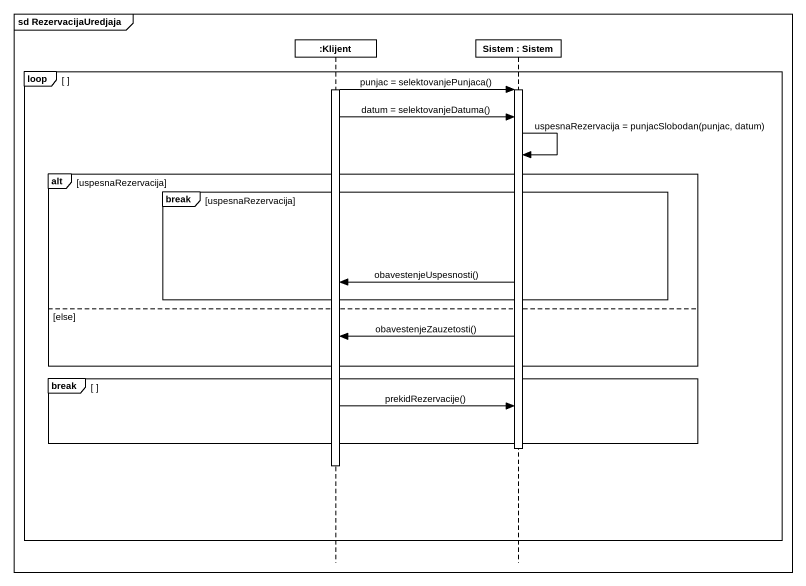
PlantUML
@startuml
mainframe sd RezervacijaUredjaja
hide footbox
participant ":Klijent" as Klijent
participant "Sistem : Sistem" as Sistem

loop
  activate Klijent
  Klijent -> Sistem : punjac = selektovanjePunjaca()
  activate Sistem
  Klijent -> Sistem : datum = selektovanjeDatuma()
  Sistem -> Sistem : uspesnaRezervacija = punjacSlobodan(punjac, datum)
  alt uspesnaRezervacija
    break uspesnaRezervacija
      Sistem -> Klijent : obavestenjeUspesnosti()
    end
  else else
    Sistem -> Klijent : obavestenjeZauzetosti()
  end
  break
    Klijent -> Sistem : prekidRezervacije()
  end
  deactivate Sistem
  deactivate Klijent
end
@enduml
